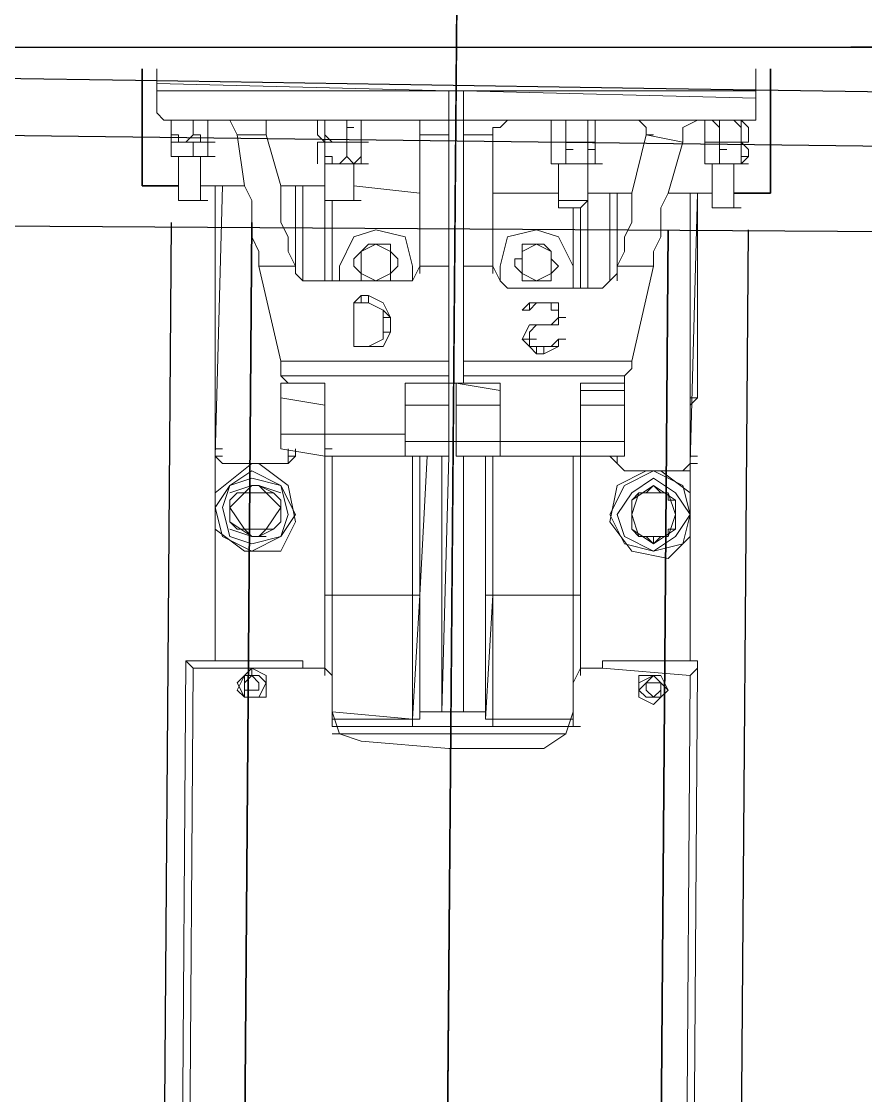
# Model space of a CAD drawing. Header units: millimetres. Extents: x -45 to 90, y -17 to 16.
# Drawn here: x 6.626 to 7.156, y 0.057 to 0.731 of the extents above; entities that cross this region are included whole.
import ezdxf

# ---------------------------------------------------------------- set-up
doc = ezdxf.new("R2010")
doc.units = ezdxf.units.MM
doc.layers.add('PDF_Geometry', color=7, linetype='Continuous')

msp = doc.modelspace()

# ---------------------------------------------------------------- linework, layer by layer
at = {"color": 4}
msp.add_lwpolyline([(6.88247, -1.30647), (6.882, -1.36372), (6.87786, -1.8637), (6.87371, -2.36368), (6.91513, 2.63615)], dxfattribs=at)
at = {"color": 1}
msp.add_lwpolyline([(6.90598, 1.5311), (6.88076, -1.51276)], dxfattribs=at)
at = {"color": 4}
for centre in [(6.89329, 0), (6.8928, -0.05895)]:
    msp.add_circle(centre, 1.75, dxfattribs=at)
at = {"color": 2}
msp.add_arc((-0.82991, -500.05754), 500.80823, 85.2352723, 89.9049106, dxfattribs=at)
at = {"layer": 'PDF_Geometry', "lineweight": 25}
for points in [[(16.09026, 0.43091), (14.54083, 0.48152), (12.95014, 0.52717), (10.61224, 0.58677), (8.27892, 0.63261), (7.68298, 0.64636), (3.98818, 0.6922), (0.29797, 0.71512), (0.19712, 0.71512), (-0.00458, 0.71512), (0.19712, 0.71512), (7.68298, 0.71512), (8.27892, 0.70595), (10.61682, 0.66011), (12.95014, 0.60052), (14.54083, 0.55468), (16.09026, 0.50425), (16.25529, 0.49967), (16.7137, 0.48152), (16.77329, 0.48152)], [(6.61488, 0.71512), (6.37193, 0.71512), (7.52254, 0.71512), (7.14664, 0.71512)], [(-0.48133, 0.68303), (-0.00458, 0.68303), (-0.00458, 0.62802), (2.65879, 0.62802), (7.68298, 0.59613), (8.27892, 0.58677), (10.61224, 0.53634), (12.94555, 0.47675), (13.24352, 0.50425), (14.24286, 0.47675), (14.53624, 0.43091), (14.65084, 0.43091)], [(6.72032, 0.6051), (6.71115, -0.58677)], [(7.0733, -0.59135), (7.08246, 0.60052)]]:
    msp.add_lwpolyline(points, dxfattribs=at)
at = {"layer": 'PDF_Geometry', "lineweight": 9}
msp.add_lwpolyline([(6.812, 0.71512), (6.80742, 0.71512)], close=True, dxfattribs=at)
at = {"layer": 'PDF_Geometry', "lineweight": 25}
for points in [[(6.70198, 0.62802), (6.70198, 0.70137), (6.70198, 0.62802), (6.7249, 0.62802)], [(7.0733, 0.62344), (7.09622, 0.62344), (7.09622, 0.70137), (7.09622, 0.62344)], [(6.77074, 0.6051), (6.76158, -0.58677)], [(7.02287, -0.58677), (7.03204, 0.60052)]]:
    msp.add_lwpolyline(points, close=True, dxfattribs=at)
at = {"layer": 'PDF_Geometry', "lineweight": 18}
for points in [[(6.71573, 0.66928), (6.71115, 0.67387), (6.71115, 0.70137), (6.71115, 0.67387), (6.71573, 0.66928), (6.74782, 0.66928), (6.75699, 0.66928), (6.76158, 0.66011), (6.77991, 0.66011), (6.77991, 0.6647), (6.77991, 0.66928), (6.7845, 0.66928), (6.74782, 0.66928)], [(7.08705, 0.70137), (7.08705, 0.67387), (7.08705, 0.66928), (7.05038, 0.66928), (7.08705, 0.66928), (7.08705, 0.67387)], [(6.89452, 0.68762), (6.90368, 0.68762), (6.90827, 0.68762), (6.90368, 0.68762), (7.08705, 0.68303), (7.08705, 0.68762), (6.90368, 0.68762), (6.90368, 0.66928), (6.89452, 0.66928), (6.89452, 0.68762), (6.71115, 0.6922), (6.71115, 0.68762)], [(6.8991, 0.68762), (6.89452, 0.68762)], [(6.73866, 0.66928), (6.73407, 0.66928)], [(6.73407, 0.66011), (6.73407, 0.66928)], [(6.81659, 0.66011), (6.81659, 0.65553), (6.81659, 0.64636), (6.82117, 0.64636), (6.82117, 0.64178), (6.81659, 0.64178), (6.82117, 0.64178), (6.81659, 0.64178), (6.81659, 0.61886), (6.83492, 0.61886), (6.83034, 0.61886), (6.82117, 0.61886), (6.81659, 0.61886), (6.81659, 0.64178), (6.82117, 0.64178), (6.81659, 0.64178), (6.82117, 0.64178), (6.82117, 0.64636), (6.81659, 0.64636), (6.81659, 0.65553), (6.82117, 0.65553), (6.81659, 0.66011), (6.81659, 0.66928), (6.82117, 0.66928), (6.81659, 0.66928), (6.81659, 0.66011), (6.82117, 0.65553), (6.81659, 0.65553), (6.812, 0.66011), (6.812, 0.66928), (6.81659, 0.66928), (6.81659, 0.66011), (6.81659, 0.65553), (6.82117, 0.65553), (6.81659, 0.65553), (6.812, 0.66011), (6.812, 0.66928), (6.81659, 0.66928)], [(6.83034, 0.6647), (6.83034, 0.66928), (6.82575, 0.66928), (6.83034, 0.66928), (6.83034, 0.6647), (6.83492, 0.6647), (6.83034, 0.6647), (6.83034, 0.66928), (6.83492, 0.66928), (6.83034, 0.66928)], [(6.96328, 0.61427), (6.96786, 0.61427), (6.97703, 0.61427), (6.96786, 0.61427), (6.96328, 0.61427), (6.96328, 0.61886), (6.96328, 0.64178), (6.95869, 0.64178), (6.95869, 0.64636), (6.95869, 0.65094), (6.95869, 0.65553), (6.96328, 0.65553), (6.95869, 0.65553), (6.95869, 0.66011), (6.95869, 0.6647), (6.95869, 0.66928), (6.96328, 0.66928), (6.95869, 0.66928), (6.95869, 0.6647), (6.95869, 0.66011), (6.95869, 0.6647), (6.95869, 0.66928), (6.95869, 0.6647), (6.95869, 0.66011), (6.95869, 0.65553), (6.96328, 0.65553), (6.95869, 0.65553), (6.95869, 0.65094), (6.95869, 0.64636), (6.95869, 0.64178), (6.96328, 0.64178), (6.97245, 0.64178), (6.96328, 0.64178), (6.96786, 0.64178), (6.96786, 0.64636), (6.96786, 0.65094), (6.96786, 0.64636), (6.96786, 0.64178), (6.97245, 0.64178), (6.97703, 0.64178), (6.98161, 0.64178), (6.98161, 0.64636), (6.98161, 0.65094), (6.98161, 0.65553), (6.98161, 0.66011), (6.98161, 0.6647), (6.98161, 0.66928), (6.98161, 0.6647), (6.98161, 0.66011), (6.98161, 0.65553), (6.9862, 0.65553), (6.9862, 0.65094), (6.9862, 0.64636), (6.9862, 0.64178), (6.98161, 0.64178), (6.97703, 0.64178), (6.98161, 0.64178), (6.9862, 0.64178), (6.9862, 0.64636), (6.9862, 0.65094), (6.9862, 0.65553), (6.98161, 0.65553), (6.97703, 0.65553), (6.98161, 0.65553), (6.98161, 0.65094), (6.98161, 0.64636), (6.98161, 0.64178), (6.98161, 0.61886), (6.97703, 0.61427), (6.97703, 0.56385), (6.97703, 0.61427), (6.98161, 0.61886), (6.96328, 0.61886)], [(6.96786, 0.6647), (6.96786, 0.66928), (6.97245, 0.66928), (6.96786, 0.66928), (6.96786, 0.6647), (6.96786, 0.66011), (6.96786, 0.65553), (6.97245, 0.65553), (6.97703, 0.65553), (6.98161, 0.65553), (6.98161, 0.65094), (6.98161, 0.64636), (6.98161, 0.64178), (6.98161, 0.61886), (6.96328, 0.61886), (6.96328, 0.64178), (6.95869, 0.64178), (6.95869, 0.64636), (6.95869, 0.65094), (6.95869, 0.64636), (6.95869, 0.64178), (6.96328, 0.64178), (6.96786, 0.64178), (6.96328, 0.64178), (6.95869, 0.64178), (6.96328, 0.64178), (6.96786, 0.64178), (6.96786, 0.64636), (6.96786, 0.65094), (6.97245, 0.65094), (6.96786, 0.65094), (6.96786, 0.65553), (6.96328, 0.65553), (6.97245, 0.65553), (6.96328, 0.65553), (6.96786, 0.65553), (6.96786, 0.66011), (6.96786, 0.65553), (6.96328, 0.65553), (6.96786, 0.65553), (6.96786, 0.65094), (6.96786, 0.65553), (6.97245, 0.65553), (6.97703, 0.65553), (6.97245, 0.65553), (6.96786, 0.65553), (6.96786, 0.66011)], [(6.98161, 0.65553), (6.9862, 0.65553), (6.9862, 0.66011), (6.9862, 0.6647), (6.9862, 0.66928), (6.9862, 0.6647), (6.9862, 0.66011), (6.9862, 0.65553), (6.98161, 0.65553), (6.97703, 0.65553), (6.98161, 0.65553), (6.98161, 0.66011), (6.98161, 0.6647), (6.98161, 0.66928), (6.97703, 0.66928), (6.98161, 0.66928), (6.98161, 0.6647), (6.98161, 0.66011), (6.98161, 0.65553), (6.97703, 0.65553)], [(7.0137, 0.66928), (7.01829, 0.6647), (7.01829, 0.66011), (7.04121, 0.65553), (7.01829, 0.66011), (7.01829, 0.6647)], [(7.05496, 0.64636), (7.05496, 0.65094), (7.05496, 0.65553), (7.05954, 0.65553), (7.05496, 0.65553), (7.05496, 0.65094), (7.05496, 0.64636), (7.05496, 0.64178), (7.05496, 0.64636), (7.05496, 0.65094), (7.05496, 0.65553), (7.05954, 0.65553), (7.06871, 0.65553), (7.05954, 0.65553), (7.05496, 0.65553), (7.05954, 0.65553), (7.05496, 0.65553), (7.05954, 0.65553), (7.05496, 0.65553), (7.05496, 0.6647), (7.05496, 0.66928), (7.05496, 0.6647), (7.05496, 0.65553), (7.05496, 0.6647), (7.05496, 0.66928), (7.05496, 0.6647), (7.05496, 0.65553), (7.05496, 0.65094), (7.05496, 0.64636), (7.05496, 0.64178), (7.05954, 0.64178), (7.05954, 0.61427), (7.06413, 0.61427), (7.05954, 0.61427), (7.05954, 0.64178), (7.05496, 0.64178)], [(7.06413, 0.65553), (7.06413, 0.6647), (7.05954, 0.66928), (7.06413, 0.6647)], [(7.08246, 0.6647), (7.07788, 0.66928), (7.07788, 0.6647), (7.07788, 0.65553), (7.0733, 0.65553), (7.07788, 0.65553), (7.07788, 0.6647), (7.07788, 0.66928), (7.07788, 0.6647), (7.07788, 0.65553), (7.08246, 0.65553)], [(7.0733, 0.65553), (7.07788, 0.65553), (7.07788, 0.6647), (7.0733, 0.66928), (7.07788, 0.6647), (7.07788, 0.66928), (7.08246, 0.6647), (7.08246, 0.65553), (7.07788, 0.65553), (7.08246, 0.65094), (7.08246, 0.64636), (7.07788, 0.64178), (7.08246, 0.64178), (7.07788, 0.64178), (7.08246, 0.64178), (7.07788, 0.64178), (7.07788, 0.64636), (7.08246, 0.64636), (7.08246, 0.65094), (7.07788, 0.65553), (7.08246, 0.65553), (7.07788, 0.65553)], [(6.82575, 0.65553), (6.83034, 0.65553), (6.83492, 0.65553), (6.82575, 0.65553), (6.83492, 0.65553), (6.83951, 0.65553), (6.83951, 0.64636), (6.83492, 0.64178), (6.83951, 0.64178), (6.83951, 0.64636), (6.83951, 0.65553), (6.83492, 0.65553), (6.83951, 0.65553), (6.83492, 0.65553), (6.83034, 0.65553), (6.83034, 0.66011), (6.83034, 0.6647), (6.83034, 0.66011), (6.83034, 0.65553), (6.82575, 0.65553), (6.82117, 0.65553), (6.82575, 0.65553), (6.83492, 0.65553), (6.83034, 0.65553), (6.83034, 0.66011), (6.83034, 0.6647), (6.83034, 0.66011), (6.83034, 0.65553), (6.82575, 0.65553), (6.82117, 0.65553)], [(6.83951, 0.6647), (6.83951, 0.66011), (6.83951, 0.65553), (6.83492, 0.65553), (6.83951, 0.65553), (6.83951, 0.66011)], [(6.7249, 0.65553), (6.72032, 0.65553)], [(6.77533, 0.5776), (6.77533, 0.58677), (6.77074, 0.59613), (6.77074, 0.6051), (6.77074, 0.61886), (6.76616, 0.62802), (6.76158, 0.66011), (6.76616, 0.66011), (6.76158, 0.66011), (6.76616, 0.62802), (6.73866, 0.62802), (6.76616, 0.62802), (6.77074, 0.61886), (6.77074, 0.6051), (6.77074, 0.59613), (6.77533, 0.58677)], [(6.73866, 0.61886), (6.73866, 0.64636), (6.74324, 0.64636), (6.74324, 0.65553), (6.74782, 0.65553), (6.74324, 0.65553), (6.74324, 0.66011), (6.74324, 0.65553), (6.74782, 0.65553), (6.74324, 0.65553), (6.74324, 0.64636), (6.73866, 0.64636)], [(6.74782, 0.64636), (6.74324, 0.64636), (6.74324, 0.65553), (6.74782, 0.65553), (6.74324, 0.65553), (6.74324, 0.64636)], [(6.74782, 0.65553), (6.74324, 0.65553)], [(6.78908, 0.62802), (6.78908, 0.61886), (6.78908, 0.6051), (6.79366, 0.59613), (6.79366, 0.58677), (6.79825, 0.5776), (6.79825, 0.62802), (6.79825, 0.5776), (6.79366, 0.58677), (6.79366, 0.59613), (6.78908, 0.6051), (6.78908, 0.61886), (6.78908, 0.62802), (6.77991, 0.66011), (6.78908, 0.62802), (6.81659, 0.62802), (6.81659, 0.56843), (6.81659, 0.62802)], [(6.81659, 0.64178), (6.82117, 0.64178), (6.81659, 0.64178), (6.81659, 0.64636), (6.81659, 0.65553), (6.812, 0.65553), (6.812, 0.64636), (6.812, 0.64178), (6.812, 0.64636), (6.812, 0.65553), (6.81659, 0.65553), (6.81659, 0.64636)], [(6.82117, 0.65553), (6.81659, 0.65553)], [(6.82117, 0.65553), (6.81659, 0.65553)], [(6.82575, 0.65553), (6.83492, 0.65553), (6.83951, 0.65553), (6.83492, 0.65553), (6.83951, 0.65553), (6.84409, 0.65553), (6.83951, 0.65553), (6.83492, 0.65553), (6.83034, 0.65553), (6.83034, 0.64636), (6.82575, 0.64178), (6.82117, 0.64178), (6.82575, 0.64178), (6.83034, 0.64636), (6.83034, 0.65553)], [(6.83951, 0.65553), (6.83951, 0.64636), (6.83951, 0.64178), (6.83492, 0.64178), (6.83951, 0.64636)], [(6.84409, 0.65553), (6.83951, 0.65553)], [(6.89452, 0.66011), (6.87618, 0.66011), (6.87618, 0.62344), (6.87618, 0.5776), (6.89452, 0.5776), (6.89452, 0.62344)], [(6.96786, 0.65553), (6.96328, 0.65553), (6.97245, 0.65553), (6.96328, 0.65553), (6.95869, 0.65553), (6.96328, 0.65553), (6.95869, 0.65553), (6.96328, 0.65553), (6.95869, 0.65553), (6.95869, 0.66011), (6.95869, 0.65553), (6.96328, 0.65553)], [(6.97703, 0.64178), (6.97245, 0.64178), (6.96786, 0.64178), (6.96786, 0.64636), (6.96786, 0.65094), (6.96786, 0.65553), (6.97245, 0.65553), (6.97703, 0.65553), (6.98161, 0.65553), (6.98161, 0.65094), (6.98161, 0.64636), (6.98161, 0.64178)], [(7.02287, 0.66011), (7.01829, 0.66011), (7.00912, 0.62344), (6.98161, 0.62344), (6.98161, 0.56385), (6.98161, 0.62344), (7.00912, 0.62344), (7.00912, 0.61427), (7.00912, 0.6051), (7.00453, 0.59613), (7.00453, 0.58677), (6.99995, 0.5776), (6.99995, 0.62344), (6.99995, 0.5776), (7.00453, 0.58677), (7.00453, 0.59613), (7.00912, 0.6051), (7.00912, 0.61427), (7.00912, 0.62344), (7.01829, 0.66011)], [(7.06871, 0.65553), (7.05954, 0.65553), (7.06413, 0.65553), (7.05954, 0.65553), (7.06413, 0.65553), (7.06413, 0.65094), (7.06871, 0.65094), (7.06413, 0.65094), (7.06413, 0.65553), (7.05954, 0.65553)], [(6.7249, 0.64636), (6.72032, 0.64636)], [(6.72949, 0.61886), (6.7249, 0.61886), (6.7249, 0.64636), (6.72032, 0.64636), (6.7249, 0.64636), (6.72032, 0.64636), (6.7249, 0.64636), (6.7249, 0.61886)], [(6.83492, 0.64178), (6.83951, 0.64178), (6.84409, 0.64178), (6.83951, 0.64178), (6.83492, 0.64178), (6.83492, 0.61886), (6.83951, 0.61886), (6.83492, 0.61886)], [(6.99078, 0.64178), (6.9862, 0.64178)], [(6.99078, 0.64178), (6.9862, 0.64178)], [(7.05954, 0.64178), (7.05496, 0.64178)], [(6.74782, 0.45841), (6.74782, 0.463), (6.74782, 0.4905), (6.74782, 0.49508), (6.74782, 0.62802), (6.74782, 0.49508), (6.74782, 0.4905), (6.74782, 0.463)], [(6.75241, 0.62802), (6.74782, 0.45841)], [(6.75241, 0.45841), (6.74782, 0.45841), (6.74782, 0.43549), (6.74782, 0.45841), (6.75241, 0.45383), (6.75699, 0.45383), (6.75241, 0.45383), (6.74782, 0.45841), (6.75241, 0.45383), (6.75699, 0.45383), (6.78908, 0.45383), (6.75699, 0.45383), (6.78908, 0.45383), (6.75699, 0.45383), (6.75241, 0.45383), (6.74782, 0.45841), (6.75241, 0.62802), (6.74782, 0.45841)], [(6.80283, 0.62802), (6.80283, 0.56843)], [(6.83492, 0.62802), (6.87618, 0.62344), (6.87618, 0.57301), (6.87618, 0.62344)], [(6.99537, 0.56843), (6.99537, 0.62344)], [(7.04579, 0.45383), (7.05038, 0.62344), (7.05038, 0.49508), (7.04579, 0.49508), (7.05038, 0.49508), (7.05038, 0.62344), (7.04579, 0.45383), (7.04121, 0.44924), (7.04579, 0.44924), (7.04579, 0.45383), (7.04579, 0.62344)], [(6.81659, 0.61886), (6.83492, 0.61886), (6.83034, 0.61886), (6.82117, 0.61886), (6.82117, 0.56843), (6.82117, 0.61886), (6.82117, 0.56843), (6.82117, 0.61886)], [(6.9266, 0.5776), (6.9266, 0.56843), (6.9266, 0.5776), (6.93119, 0.59613), (6.94952, 0.60052), (6.96328, 0.59613), (6.97245, 0.5776), (6.97245, 0.56385), (6.97245, 0.61427), (6.97245, 0.56385), (6.97245, 0.5776), (6.96328, 0.59613), (6.94952, 0.60052), (6.93119, 0.59613)], [(6.82575, 0.5776), (6.82575, 0.56843), (6.82575, 0.5776), (6.83492, 0.59613), (6.84867, 0.60052), (6.86701, 0.59613), (6.87159, 0.5776), (6.87159, 0.56843), (6.87159, 0.5776), (6.86701, 0.59613), (6.84867, 0.60052), (6.83492, 0.59613)], [(6.83951, 0.57301), (6.83492, 0.5776), (6.83492, 0.58218), (6.83951, 0.58677), (6.83492, 0.58218), (6.83492, 0.5776), (6.83951, 0.57301), (6.83951, 0.56843), (6.84867, 0.56843), (6.83951, 0.56843)], [(6.84867, 0.59135), (6.83951, 0.58677), (6.83951, 0.57301), (6.84867, 0.56843), (6.85784, 0.57301), (6.85784, 0.58677)], [(6.86243, 0.5776), (6.85784, 0.57301), (6.85784, 0.56843), (6.84867, 0.56843), (6.85784, 0.57301), (6.85784, 0.58677), (6.84867, 0.59135), (6.83951, 0.58677), (6.83951, 0.57301), (6.84867, 0.56843), (6.85784, 0.56843), (6.85784, 0.57301)], [(6.94036, 0.56843), (6.94952, 0.56843), (6.94036, 0.57301), (6.94036, 0.58677), (6.94952, 0.59135), (6.95869, 0.58677), (6.95869, 0.57301), (6.96328, 0.5776), (6.95869, 0.57301), (6.95869, 0.58677), (6.94952, 0.59135), (6.94036, 0.58677), (6.94036, 0.57301), (6.94952, 0.56843), (6.94036, 0.56843), (6.94036, 0.57301), (6.93577, 0.5776), (6.93577, 0.58218), (6.94036, 0.58218), (6.94036, 0.58677), (6.94036, 0.58218), (6.93577, 0.58218), (6.93577, 0.5776), (6.94036, 0.57301)], [(6.95411, 0.59135), (6.95869, 0.58677), (6.95869, 0.58218), (6.96328, 0.5776), (6.95869, 0.58218), (6.95869, 0.58677), (6.95411, 0.59135), (6.94952, 0.59135), (6.94036, 0.59135), (6.94036, 0.58677), (6.94036, 0.59135), (6.94952, 0.59135)], [(6.95411, 0.56843), (6.95869, 0.56843), (6.95869, 0.57301), (6.94952, 0.56843)], [(6.95411, 0.56843), (6.95869, 0.56843), (6.95869, 0.57301), (6.94952, 0.56843)], [(6.85784, 0.54551), (6.85326, 0.55468), (6.84409, 0.55926), (6.84409, 0.55468), (6.85326, 0.55009), (6.85784, 0.54551), (6.85326, 0.54551), (6.85326, 0.53634), (6.85326, 0.54551), (6.85326, 0.55009), (6.84409, 0.55468), (6.83951, 0.55468), (6.83492, 0.55468), (6.83951, 0.55468), (6.83492, 0.55468), (6.83492, 0.52717), (6.83951, 0.52717), (6.83492, 0.52717), (6.83951, 0.52717), (6.84409, 0.52717), (6.85326, 0.52717), (6.85784, 0.53634), (6.85326, 0.53634), (6.85784, 0.53634), (6.85326, 0.53634), (6.85784, 0.53634)], [(6.85784, 0.54551), (6.85326, 0.55468), (6.84409, 0.55926), (6.83951, 0.55926), (6.83492, 0.55468), (6.83492, 0.52717), (6.83492, 0.55468), (6.83951, 0.55926), (6.83951, 0.55468), (6.84409, 0.55468), (6.83951, 0.55468), (6.83951, 0.55926), (6.84409, 0.55926), (6.84409, 0.55468), (6.85326, 0.55009), (6.85784, 0.54551), (6.85326, 0.54551), (6.85326, 0.53634), (6.85326, 0.53176), (6.84409, 0.52717), (6.84867, 0.52717), (6.84409, 0.52717), (6.85326, 0.53176), (6.85326, 0.53634), (6.85326, 0.53176), (6.84409, 0.52717), (6.83951, 0.52717), (6.84409, 0.52717), (6.85326, 0.52717), (6.85784, 0.53634)], [(6.83492, 0.55468), (6.83951, 0.55468), (6.84409, 0.55468), (6.85326, 0.55009), (6.85326, 0.54551), (6.85326, 0.53634), (6.85326, 0.53176), (6.84409, 0.52717), (6.83951, 0.52717), (6.84409, 0.52717), (6.83951, 0.52717), (6.83492, 0.52717)], [(6.83492, 0.55468), (6.83951, 0.55468)], [(6.94036, 0.55009), (6.94494, 0.55009), (6.94952, 0.55468), (6.95869, 0.55468), (6.95869, 0.55009), (6.96328, 0.55009), (6.96328, 0.54551), (6.95869, 0.54093), (6.94952, 0.54093), (6.95869, 0.54093), (6.96328, 0.54093), (6.96328, 0.54551), (6.96786, 0.54551), (6.96328, 0.54551), (6.96328, 0.55468), (6.95869, 0.55468), (6.94952, 0.55468), (6.94494, 0.55468)], [(6.95869, 0.55468), (6.94952, 0.55468), (6.95411, 0.55468), (6.94952, 0.55468), (6.94494, 0.55468), (6.94494, 0.55009), (6.94494, 0.55468), (6.94952, 0.55468), (6.94494, 0.55468), (6.94036, 0.55009), (6.94494, 0.55009), (6.94952, 0.55468), (6.95869, 0.55468), (6.95869, 0.55009), (6.96328, 0.55009), (6.96328, 0.54551), (6.95869, 0.54093), (6.94952, 0.54093), (6.95411, 0.54093), (6.94952, 0.54093), (6.94494, 0.53634), (6.94494, 0.53176), (6.94952, 0.53176), (6.94494, 0.53176), (6.94494, 0.53634), (6.94952, 0.54093), (6.95869, 0.54093), (6.94952, 0.54093), (6.94494, 0.53634), (6.94494, 0.53176), (6.94494, 0.52717), (6.94952, 0.52717), (6.95411, 0.52717), (6.95869, 0.52717), (6.96328, 0.53176), (6.96328, 0.52717), (6.95411, 0.52259), (6.95411, 0.52717), (6.94952, 0.52717), (6.94952, 0.52259), (6.95411, 0.52259), (6.96328, 0.52717), (6.96328, 0.53176), (6.95869, 0.52717), (6.95411, 0.52717), (6.94952, 0.52717), (6.94494, 0.52717), (6.94494, 0.53176), (6.94494, 0.53634), (6.94952, 0.54093), (6.95869, 0.54093), (6.96328, 0.54093), (6.96328, 0.54551), (6.96328, 0.55009), (6.96328, 0.55468)], [(6.96328, 0.54551), (6.96328, 0.55009), (6.96328, 0.55468), (6.95869, 0.55468), (6.94952, 0.55468), (6.95869, 0.55468), (6.96328, 0.55468), (6.96328, 0.54551), (6.96786, 0.54551), (6.96328, 0.54551), (6.96328, 0.54093), (6.95869, 0.54093), (6.96328, 0.54093), (6.95869, 0.54093), (6.96328, 0.54093)], [(6.94494, 0.53176), (6.94036, 0.53176), (6.94494, 0.54093), (6.94952, 0.54093), (6.94494, 0.54093), (6.94036, 0.53176), (6.94494, 0.53176), (6.94494, 0.52717), (6.94952, 0.52717), (6.94494, 0.52717)], [(6.83951, 0.52717), (6.84409, 0.52717), (6.83951, 0.52717), (6.83492, 0.52717)], [(6.96328, 0.53176), (6.96328, 0.52717), (6.95411, 0.52717), (6.94952, 0.52717), (6.95411, 0.52717), (6.95869, 0.52717), (6.95411, 0.52717), (6.95411, 0.52259), (6.94952, 0.52259), (6.94494, 0.52717), (6.94036, 0.53176), (6.94494, 0.53176), (6.94036, 0.53176), (6.94494, 0.52717), (6.94952, 0.52259), (6.94952, 0.52717), (6.95411, 0.52717), (6.96328, 0.52717), (6.96328, 0.53176), (6.96786, 0.53176)], [(6.94036, 0.53176), (6.94494, 0.53176)], [(6.78908, 0.50884), (6.78908, 0.51342), (6.78908, 0.51801), (6.89452, 0.51801), (6.89452, 0.50884), (6.89452, 0.51801), (6.78908, 0.51801), (6.78908, 0.51342)], [(7.00912, 0.51801), (7.00912, 0.51342), (7.00453, 0.50884), (7.00912, 0.51342), (7.00912, 0.51801), (6.90368, 0.51801), (6.90368, 0.50884), (6.90368, 0.51801)], [(6.8991, 0.50425), (6.89452, 0.50425), (6.89452, 0.50884), (6.78908, 0.50884), (6.79366, 0.50425), (6.78908, 0.50884), (6.89452, 0.50884), (6.89452, 0.50425), (6.8991, 0.50425), (6.90368, 0.50425), (6.8991, 0.50425), (6.9266, 0.50425), (6.9266, 0.49967), (6.9266, 0.50425)], [(6.90368, 0.50425), (6.90368, 0.50884), (7.00453, 0.50884), (7.00453, 0.50425), (6.97703, 0.50425), (6.97703, 0.49967), (6.97703, 0.50425), (7.00453, 0.50425), (7.00453, 0.50884), (6.90368, 0.50884)], [(6.81659, 0.4905), (6.81659, 0.50425), (6.78908, 0.50425), (6.81659, 0.50425), (6.78908, 0.50425), (6.79366, 0.50425), (6.78908, 0.50425), (6.81659, 0.50425)], [(6.86701, 0.50425), (6.89452, 0.50425), (6.86701, 0.50425), (6.86701, 0.4905), (6.86701, 0.50425), (6.89452, 0.50425)], [(6.9266, 0.4905), (6.9266, 0.49967), (6.8991, 0.50425), (6.9266, 0.49967)], [(6.97703, 0.4905), (6.97703, 0.49967), (7.00453, 0.49967), (6.97703, 0.49967)], [(6.81659, 0.4905), (6.81659, 0.48152), (6.81659, 0.47216), (6.78908, 0.47216), (6.78908, 0.49508)], [(7.05038, 0.49508), (7.04579, 0.4905), (7.04579, 0.45841), (7.04579, 0.45383), (7.04579, 0.45841), (7.05038, 0.45841), (7.04579, 0.45841), (7.04579, 0.4905)], [(6.9266, 0.4905), (6.8991, 0.4905), (6.8991, 0.46758), (6.9266, 0.46758), (6.9266, 0.47675)], [(6.9266, 0.4905), (6.8991, 0.4905), (6.8991, 0.46758), (6.9266, 0.46758), (6.9266, 0.47675)], [(6.97703, 0.47675), (6.97703, 0.4905), (7.00453, 0.4905), (6.97703, 0.4905), (6.97703, 0.47675), (6.97703, 0.46758), (7.00453, 0.46758), (6.97703, 0.46758)], [(6.86701, 0.47216), (6.81659, 0.47216), (6.81659, 0.48152), (6.81659, 0.47216)], [(6.78908, 0.463), (6.78908, 0.46758), (6.78908, 0.47216)], [(6.78908, 0.463), (6.78908, 0.46758), (6.78908, 0.47216)], [(6.81659, 0.463), (6.81659, 0.47216), (6.81659, 0.46758), (6.81659, 0.463), (6.81659, 0.45841)], [(6.97703, 0.46758), (6.9266, 0.46758), (6.9266, 0.47675), (6.9266, 0.46758), (6.97703, 0.46758), (6.97703, 0.47675)], [(6.89452, 0.46758), (6.89452, 0.463), (6.89452, 0.45841)], [(6.89452, 0.46758), (6.89452, 0.463), (6.89452, 0.45841)], [(6.8991, 0.45841), (6.8991, 0.463), (6.8991, 0.46758)], [(6.8991, 0.45841), (6.8991, 0.463), (6.8991, 0.46758)], [(6.97245, 0.45841), (6.97245, 0.37131), (6.92202, 0.37131), (6.91744, 0.37131), (6.91744, 0.29338), (6.92202, 0.37131), (6.92202, 0.29338), (6.92202, 0.2888), (6.97245, 0.2888), (6.97245, 0.29338), (6.92202, 0.29338), (6.91744, 0.29338), (6.91744, 0.37131), (6.91744, 0.45841), (6.91744, 0.37131), (6.91744, 0.45841), (6.91744, 0.37131), (6.92202, 0.37131), (6.97245, 0.37131), (6.97703, 0.37131), (6.97703, 0.45841), (6.97703, 0.37131), (6.97703, 0.32089), (6.97703, 0.37131), (6.97703, 0.45841), (6.9266, 0.45841), (6.8991, 0.45841), (6.9266, 0.45841), (6.93119, 0.45841), (6.9266, 0.45841), (6.93119, 0.45841), (6.9266, 0.45841), (6.97703, 0.45841), (6.97703, 0.463), (6.97703, 0.46758), (6.97703, 0.45841), (6.97703, 0.37131), (6.97245, 0.37131)], [(6.9266, 0.45841), (6.9266, 0.46758), (6.9266, 0.463)], [(6.9266, 0.45841), (6.9266, 0.46758), (6.9266, 0.463)], [(6.98161, 0.45841), (6.97703, 0.45841), (7.00453, 0.45841), (6.99995, 0.45841), (7.00453, 0.45841), (6.99995, 0.45841), (7.00453, 0.45841), (6.97703, 0.45841), (6.97703, 0.463), (6.97703, 0.46758), (6.97703, 0.45841)], [(7.00453, 0.46758), (7.00453, 0.463), (7.00453, 0.45841)], [(7.00453, 0.46758), (7.00453, 0.463), (7.00453, 0.45841)], [(6.79366, 0.45841), (6.79366, 0.463), (6.79366, 0.45841), (6.79366, 0.45383), (6.78908, 0.45383), (6.79366, 0.45383), (6.79825, 0.45841)], [(6.81659, 0.45841), (6.81659, 0.37131), (6.81659, 0.32089), (6.81659, 0.37131), (6.82117, 0.37131), (6.87159, 0.37131), (6.87159, 0.29338), (6.87618, 0.37131), (6.87159, 0.29338), (6.87159, 0.37131), (6.87159, 0.45841), (6.86701, 0.45841), (6.81659, 0.45841), (6.78908, 0.463), (6.81659, 0.45841), (6.81659, 0.463)], [(6.79366, 0.45841), (6.79825, 0.45841), (6.79366, 0.45383), (6.78908, 0.45383), (6.79366, 0.45383)], [(6.79825, 0.463), (6.79825, 0.45841)], [(6.79825, 0.463), (6.79825, 0.45841)], [(6.85784, 0.45841), (6.83951, 0.45841)], [(6.88993, 0.29797), (6.89452, 0.45841), (6.86701, 0.45841), (6.87159, 0.45841), (6.86701, 0.45841), (6.89452, 0.45841), (6.88993, 0.29797), (6.90368, 0.29797), (6.90368, 0.45841), (6.90368, 0.29797)], [(6.87618, 0.45841), (6.87618, 0.37131), (6.87618, 0.29338), (6.87159, 0.29338), (6.87618, 0.29338), (6.87159, 0.29338), (6.87618, 0.29338), (6.87618, 0.37131)], [(6.88993, 0.29797), (6.88993, 0.45841), (6.88993, 0.29797), (6.89452, 0.29797), (6.88993, 0.29797), (6.87618, 0.29797)], [(6.90368, 0.45841), (6.90368, 0.29797)], [(6.95869, 0.45841), (6.94036, 0.45841)], [(6.99995, 0.45383), (6.99537, 0.45841)], [(7.00453, 0.44924), (6.99995, 0.45383), (6.99995, 0.45841), (6.99995, 0.45383)], [(7.00453, 0.44924), (6.99995, 0.45383), (6.99995, 0.45841), (6.99995, 0.45383)], [(6.77533, 0.45383), (6.79366, 0.44008), (6.79825, 0.41715), (6.78908, 0.39882), (6.76616, 0.39882), (6.74782, 0.41257), (6.74782, 0.33006), (6.74782, 0.41257), (6.74782, 0.42632), (6.74782, 0.43549), (6.77074, 0.45383), (6.74782, 0.43549), (6.74782, 0.42632), (6.74782, 0.41257), (6.76616, 0.39882), (6.78908, 0.39882), (6.79825, 0.41715), (6.79366, 0.44008)], [(7.02745, 0.44924), (7.04579, 0.43549), (7.04579, 0.42174), (7.04579, 0.43549), (7.04579, 0.45383), (7.05038, 0.45383), (7.04579, 0.45383), (7.04579, 0.43549)], [(7.04579, 0.45383), (7.04579, 0.44924), (7.04121, 0.44924)], [(6.79825, 0.42174), (6.78908, 0.44008), (6.77074, 0.44924), (6.75699, 0.44008), (6.74782, 0.42632), (6.75241, 0.40799), (6.77074, 0.39882), (6.78908, 0.40799)], [(6.79825, 0.42174), (6.78908, 0.44008), (6.77074, 0.44924), (6.75699, 0.44008), (6.74782, 0.42632), (6.75241, 0.40799), (6.77074, 0.39882), (6.78908, 0.40799)], [(7.04579, 0.40799), (7.03204, 0.39423), (7.00912, 0.39882), (6.99537, 0.41715), (6.99995, 0.44008), (7.01829, 0.44924), (6.99995, 0.44008), (6.99537, 0.41715), (7.00912, 0.39882), (7.03204, 0.39423)], [(7.04579, 0.42174), (7.03662, 0.43549), (7.02287, 0.44466), (7.00912, 0.43549), (6.99995, 0.42174), (7.00453, 0.40799), (7.02287, 0.39882), (7.03662, 0.40799), (7.04579, 0.42174), (7.04121, 0.44008), (7.02287, 0.44924), (7.00453, 0.44008), (6.99537, 0.42174), (7.00453, 0.4034), (7.02287, 0.39882), (7.04121, 0.4034)], [(7.04579, 0.42174), (7.03662, 0.43549), (7.02287, 0.44466), (7.00912, 0.43549), (6.99995, 0.42174), (7.00453, 0.40799), (7.02287, 0.39882), (7.03662, 0.40799), (7.04579, 0.42174), (7.04121, 0.44008), (7.02287, 0.44924), (7.00453, 0.44008), (6.99537, 0.42174), (7.00453, 0.4034), (7.02287, 0.39882), (7.04121, 0.4034)], [(6.79366, 0.42174), (6.78908, 0.44008), (6.77074, 0.44466), (6.75699, 0.44008), (6.75241, 0.42632), (6.75699, 0.40799), (6.77074, 0.4034), (6.78908, 0.40799)], [(6.79366, 0.42174), (6.78908, 0.44008), (6.77074, 0.44466), (6.75699, 0.44008), (6.75241, 0.42632), (6.75699, 0.40799), (6.77074, 0.4034), (6.78908, 0.40799)], [(6.75699, 0.43549), (6.77074, 0.44008)], [(6.75699, 0.43549), (6.77074, 0.44008)], [(6.76616, 0.43549), (6.77074, 0.44008), (6.77533, 0.44008), (6.77991, 0.43549)], [(6.76616, 0.43549), (6.77074, 0.44008), (6.77533, 0.44008), (6.77991, 0.43549)], [(6.77533, 0.44008), (6.7845, 0.43549), (6.77533, 0.44008), (6.78908, 0.43549)], [(7.02287, 0.4034), (7.03662, 0.41257), (7.03662, 0.43091), (7.02287, 0.44008), (7.00912, 0.43091), (7.00912, 0.41257), (7.02287, 0.4034), (7.02287, 0.40799), (7.02287, 0.4034), (7.00912, 0.41257), (7.00912, 0.43091), (7.02287, 0.44008), (7.03662, 0.43091), (7.03662, 0.41257)], [(7.02287, 0.44008), (7.03662, 0.43091), (7.03662, 0.41257), (7.02287, 0.4034), (7.00912, 0.41257), (7.00912, 0.43091)], [(7.02287, 0.44008), (7.03662, 0.43091), (7.03662, 0.41257), (7.02287, 0.4034), (7.00912, 0.41257), (7.00912, 0.43091)], [(7.0137, 0.43549), (7.01829, 0.43549), (7.02287, 0.44008), (7.02745, 0.43549), (7.03204, 0.43549)], [(7.0137, 0.43549), (7.01829, 0.43549), (7.02287, 0.44008), (7.02745, 0.43549), (7.03204, 0.43549)], [(6.75699, 0.43091), (6.75699, 0.42632), (6.76616, 0.43549), (6.76158, 0.43549)], [(6.75699, 0.43091), (6.75699, 0.42632), (6.76616, 0.43549), (6.76158, 0.43549)], [(6.78908, 0.43091), (6.78908, 0.41715), (6.78908, 0.43091), (6.7845, 0.43549), (6.77991, 0.43549), (6.78908, 0.42632)], [(6.78908, 0.43091), (6.7845, 0.43549), (6.77991, 0.43549), (6.78908, 0.42632)], [(7.00912, 0.43091), (7.00912, 0.42174), (7.0137, 0.43549)], [(7.00912, 0.43091), (7.00912, 0.42174), (7.0137, 0.43549)], [(7.03662, 0.43091), (7.03204, 0.43091), (7.03204, 0.43549), (7.03662, 0.42174)], [(7.03662, 0.43091), (7.03204, 0.43091), (7.03204, 0.43549), (7.03662, 0.42174)], [(6.75699, 0.41715), (6.75699, 0.43091), (6.75699, 0.41715), (6.77074, 0.40799), (6.75699, 0.41257), (6.77074, 0.40799), (6.75699, 0.41715), (6.75699, 0.43091), (6.75699, 0.41715), (6.75699, 0.42632), (6.76616, 0.41257), (6.76158, 0.41257), (6.75699, 0.41715), (6.75699, 0.42632), (6.76616, 0.41257), (6.76158, 0.41257)], [(6.77991, 0.41257), (6.7845, 0.41257), (6.78908, 0.41715), (6.78908, 0.42632)], [(6.77991, 0.41257), (6.7845, 0.41257), (6.78908, 0.41715), (6.78908, 0.42632)], [(6.78908, 0.43091), (6.78908, 0.41715)], [(7.00912, 0.41257), (7.00912, 0.42174), (7.0137, 0.40799)], [(7.00912, 0.41257), (7.00912, 0.42174), (7.0137, 0.40799)], [(7.03204, 0.40799), (7.03204, 0.41257), (7.03662, 0.41257), (7.03662, 0.42174)], [(7.03204, 0.40799), (7.03204, 0.41257), (7.03662, 0.41257), (7.03662, 0.42174)], [(7.04579, 0.33006), (7.04579, 0.40799), (7.04579, 0.42174), (7.04579, 0.40799)], [(6.77074, 0.40799), (6.77533, 0.40799), (6.77991, 0.41257), (6.76616, 0.41257)], [(6.77074, 0.40799), (6.77533, 0.40799), (6.77991, 0.41257), (6.76616, 0.41257)], [(6.77991, 0.40799), (6.77533, 0.40799), (6.7845, 0.41257), (6.77533, 0.40799)], [(6.7845, 0.41257), (6.77533, 0.40799)], [(7.02287, 0.4034), (7.02745, 0.40799), (7.03204, 0.40799), (7.0137, 0.40799), (7.01829, 0.40799)], [(7.02287, 0.4034), (7.02745, 0.40799), (7.03204, 0.40799), (7.0137, 0.40799), (7.01829, 0.40799)], [(6.97245, 0.29338), (6.92202, 0.29338), (6.92202, 0.37131), (6.91744, 0.29338), (6.92202, 0.29338)], [(6.77991, 0.3163), (6.77991, 0.32089), (6.77074, 0.32547), (6.76616, 0.32089), (6.76158, 0.3163), (6.76616, 0.30714), (6.77074, 0.30714), (6.77991, 0.30714)], [(6.77074, 0.32547), (6.77074, 0.32089), (6.77074, 0.32547), (6.77991, 0.32089), (6.77991, 0.31172), (6.77991, 0.30714), (6.77074, 0.30714), (6.76616, 0.30714), (6.76158, 0.31172), (6.76616, 0.32089), (6.77074, 0.32547), (6.77074, 0.32089), (6.77074, 0.32547), (6.76616, 0.32089), (6.76158, 0.31172), (6.76616, 0.30714), (6.77074, 0.30714), (6.77991, 0.30714), (6.77991, 0.31172), (6.77991, 0.32089), (6.77074, 0.32547), (6.77074, 0.32089)], [(6.77991, 0.3163), (6.77991, 0.32089), (6.77074, 0.32547), (6.76616, 0.32089), (6.76158, 0.3163), (6.76616, 0.30714), (6.77074, 0.30714), (6.77991, 0.30714)], [(7.05038, 0.33006), (7.05038, 0.32547), (7.04579, 0.32089), (7.05038, 0.32547), (7.05038, 0.33006), (6.99078, 0.33006), (6.99078, 0.32547), (6.99078, 0.33006)], [(6.77991, 0.3163), (6.77533, 0.32089), (6.77074, 0.32089), (6.76616, 0.32089), (6.76158, 0.3163), (6.76616, 0.30714), (6.77074, 0.30714), (6.77533, 0.30714)], [(6.77991, 0.3163), (6.77533, 0.32089), (6.77074, 0.32089), (6.76616, 0.32089), (6.76158, 0.3163), (6.76616, 0.30714), (6.77074, 0.30714), (6.77533, 0.30714)], [(6.77991, 0.3163), (6.77533, 0.32089), (6.77074, 0.32089), (6.76616, 0.32089), (6.76616, 0.3163), (6.76616, 0.30714), (6.77074, 0.30714), (6.77533, 0.30714)], [(6.76616, 0.31172), (6.76616, 0.3163), (6.77074, 0.32089), (6.77533, 0.3163), (6.77533, 0.31172), (6.77074, 0.31172)], [(6.77991, 0.3163), (6.77533, 0.32089), (6.77074, 0.32089), (6.76616, 0.32089), (6.76616, 0.3163), (6.76616, 0.30714), (6.77074, 0.30714), (6.77533, 0.30714)], [(6.76616, 0.31172), (6.76616, 0.3163), (6.77074, 0.32089), (6.77533, 0.3163), (6.77533, 0.31172), (6.77074, 0.31172)], [(7.02745, 0.31172), (7.02745, 0.3163), (7.02287, 0.32089), (7.01829, 0.3163), (7.0137, 0.31172), (7.01829, 0.30714), (7.02287, 0.30714), (7.02745, 0.30714)], [(7.02745, 0.31172), (7.02745, 0.3163), (7.02287, 0.32089), (7.0137, 0.3163), (7.0137, 0.31172), (7.0137, 0.30714), (7.02287, 0.30255), (7.02745, 0.30714)], [(7.03204, 0.31172), (7.02745, 0.32089), (7.02287, 0.32089), (7.0137, 0.32089), (7.0137, 0.31172), (7.0137, 0.30714), (7.02287, 0.30255), (7.02745, 0.30714)], [(7.02287, 0.32089), (7.0137, 0.3163), (7.0137, 0.31172), (7.0137, 0.30714), (7.02287, 0.30255), (7.02745, 0.30714), (7.03204, 0.31172), (7.02745, 0.3163)], [(7.02745, 0.31172), (7.02745, 0.3163), (7.02287, 0.32089), (7.01829, 0.3163), (7.0137, 0.31172), (7.01829, 0.30714), (7.02287, 0.30714), (7.02745, 0.30714)], [(7.02745, 0.31172), (7.02745, 0.3163), (7.02287, 0.32089), (7.0137, 0.3163), (7.0137, 0.31172), (7.0137, 0.30714), (7.02287, 0.30255), (7.02745, 0.30714)], [(7.03204, 0.31172), (7.02745, 0.32089), (7.02287, 0.32089), (7.0137, 0.32089), (7.0137, 0.31172), (7.0137, 0.30714), (7.02287, 0.30255), (7.02745, 0.30714)], [(7.02287, 0.32089), (7.0137, 0.3163), (7.0137, 0.31172), (7.0137, 0.30714), (7.02287, 0.30255), (7.02745, 0.30714), (7.03204, 0.31172), (7.02745, 0.3163)], [(7.01829, 0.31172), (7.01829, 0.3163), (7.02287, 0.3163), (7.02745, 0.3163), (7.02745, 0.31172), (7.02287, 0.30714)], [(7.01829, 0.31172), (7.01829, 0.3163), (7.02287, 0.3163), (7.02745, 0.3163), (7.02745, 0.31172), (7.02287, 0.30714)], [(6.82117, 0.29338), (6.87159, 0.29338), (6.82117, 0.29797), (6.82117, 0.29338), (6.82117, 0.2888), (6.87159, 0.2888), (6.87159, 0.29338), (6.87159, 0.2888), (6.82117, 0.2888)], [(6.91744, 0.29797), (6.87618, 0.29797), (6.91744, 0.29797), (6.90368, 0.29797), (6.90827, 0.29797), (6.90368, 0.29797)], [(6.82575, 0.2888), (6.82117, 0.2888)], [(6.96786, 0.28422), (6.82117, 0.28422), (6.96786, 0.28422), (6.82575, 0.28422)], [(6.92202, 0.2888), (6.87159, 0.2888)], [(6.97703, 0.2888), (6.97245, 0.2888)], [(6.95411, 0.27505), (6.89452, 0.27505)]]:
    msp.add_lwpolyline(points, close=True, dxfattribs=at)
for points in [[(6.89452, 0.62344), (6.89452, 0.66011), (6.89452, 0.66928), (6.89452, 0.68762), (6.71115, 0.6922), (6.71115, 0.68762), (6.89452, 0.68762), (6.90368, 0.68762), (7.08705, 0.68303), (7.08705, 0.68762), (6.90368, 0.68762), (6.90368, 0.66928), (6.90368, 0.66011), (6.90368, 0.66928), (6.93119, 0.66928), (6.9266, 0.6647), (6.92202, 0.6647), (6.92202, 0.66011), (6.90368, 0.66011), (6.90368, 0.62344), (6.90368, 0.5776), (6.92202, 0.5776), (6.9266, 0.56843), (6.93119, 0.56385), (6.99078, 0.56385), (6.99537, 0.56843), (6.99995, 0.57301), (6.99537, 0.56843), (6.99078, 0.56385), (6.93119, 0.56385), (6.9266, 0.56843), (6.92202, 0.5776), (6.92202, 0.62344), (6.92202, 0.66011), (6.92202, 0.62344), (6.92202, 0.57301), (6.92202, 0.62344), (6.96328, 0.62344), (6.92202, 0.62344), (6.92202, 0.5776), (6.90368, 0.5776), (6.90368, 0.51801), (6.90368, 0.5776), (6.90368, 0.62344), (6.90368, 0.66011), (6.92202, 0.66011), (6.92202, 0.6647), (6.9266, 0.6647), (6.93119, 0.66928), (7.0137, 0.66928), (7.05038, 0.66928), (7.04121, 0.6647), (7.04121, 0.66011), (7.04121, 0.65553), (7.03204, 0.62344), (7.02745, 0.61427), (7.02745, 0.6051), (7.02745, 0.59613), (7.02287, 0.58677), (7.02287, 0.5776), (7.00912, 0.51801), (7.02287, 0.5776), (6.99995, 0.5776), (6.99995, 0.57301), (6.99995, 0.62344), (6.99995, 0.56843), (6.99995, 0.62344), (6.99995, 0.57301), (6.99995, 0.5776), (7.02287, 0.5776), (7.02287, 0.58677), (7.02745, 0.59613), (7.02745, 0.6051), (7.02745, 0.61427), (7.03204, 0.62344), (7.05954, 0.62344), (7.03204, 0.62344), (7.04121, 0.65553), (7.04121, 0.66011), (7.04121, 0.6647), (7.05038, 0.66928), (7.0137, 0.66928), (6.9266, 0.66928), (7.0137, 0.66928), (6.93119, 0.66928), (6.90368, 0.66928), (6.89452, 0.66928), (6.89452, 0.66011), (6.87618, 0.66011), (6.87618, 0.6647), (6.87618, 0.66928), (6.87159, 0.66928), (6.7845, 0.66928), (6.812, 0.66928), (6.7845, 0.66928), (6.87159, 0.66928), (6.83951, 0.66928), (6.83951, 0.6647), (6.83951, 0.66928), (6.83951, 0.6647), (6.83951, 0.66011), (6.83951, 0.65553), (6.83492, 0.65553), (6.83034, 0.65553), (6.83492, 0.65553), (6.83034, 0.65553), (6.83034, 0.64636), (6.83492, 0.64178), (6.82575, 0.64178), (6.83492, 0.64178), (6.83034, 0.64636), (6.83034, 0.65553)], [(6.72032, 0.66928), (6.72032, 0.66011), (6.7249, 0.66011), (6.7249, 0.65553), (6.72032, 0.65553), (6.7249, 0.65553), (6.72949, 0.65553), (6.73866, 0.65553), (6.72949, 0.65553), (6.73407, 0.65553), (6.73407, 0.64636), (6.72949, 0.64636), (6.7249, 0.64636), (6.72032, 0.64636), (6.72032, 0.65553), (6.72032, 0.66011), (6.72032, 0.66928), (6.72032, 0.66011), (6.72032, 0.65553), (6.7249, 0.65553), (6.72032, 0.65553), (6.72032, 0.64636), (6.7249, 0.64636), (6.72949, 0.64636), (6.73407, 0.64636), (6.73407, 0.65553), (6.72949, 0.65553), (6.73866, 0.65553), (6.73866, 0.66011), (6.73407, 0.66011), (6.73866, 0.66011), (6.73866, 0.65553), (6.74324, 0.65553), (6.74782, 0.65553), (6.74324, 0.65553), (6.73866, 0.65553), (6.72949, 0.65553), (6.7249, 0.65553), (6.72032, 0.65553), (6.72032, 0.66011), (6.72032, 0.66928), (6.72032, 0.66011), (6.72032, 0.65553), (6.7249, 0.65553), (6.72949, 0.65553), (6.73407, 0.66011), (6.73407, 0.66928), (6.73866, 0.66928), (6.73407, 0.66928), (6.73407, 0.66011), (6.72949, 0.65553), (6.7249, 0.65553), (6.7249, 0.66011), (6.72032, 0.66011), (6.72032, 0.66928), (6.7249, 0.66928), (6.72032, 0.66928), (6.7249, 0.66928)], [(6.74782, 0.66928), (6.74324, 0.66928), (6.74324, 0.66011), (6.74324, 0.65553), (6.73866, 0.65553), (6.73407, 0.65553), (6.73866, 0.65553), (6.73407, 0.65553), (6.73407, 0.64636), (6.73866, 0.64636), (6.72949, 0.64636), (6.73866, 0.64636), (6.73407, 0.64636)], [(6.74324, 0.66928), (6.74782, 0.66928)], [(6.74324, 0.66928), (6.74782, 0.66928)], [(6.74324, 0.66011), (6.74324, 0.66928)], [(6.75241, 0.66928), (6.74324, 0.66928)], [(6.74324, 0.66928), (6.74782, 0.66928)], [(6.74324, 0.66011), (6.74324, 0.66928)], [(6.74324, 0.66011), (6.74324, 0.66928)], [(6.75241, 0.66928), (6.74324, 0.66928)], [(6.7845, 0.66928), (6.74782, 0.66928)], [(6.76158, 0.66011), (6.75699, 0.66928), (6.74782, 0.66928)], [(6.7845, 0.66928), (6.77991, 0.66928), (6.77991, 0.6647)], [(6.83951, 0.6647), (6.83951, 0.66928)], [(6.87159, 0.66928), (6.83951, 0.66928)], [(6.89452, 0.66928), (6.87159, 0.66928)], [(6.87618, 0.6647), (6.87618, 0.66928), (6.87159, 0.66928)], [(6.89452, 0.66928), (6.87159, 0.66928)], [(6.96786, 0.6647), (6.96786, 0.66928)], [(6.96786, 0.6647), (6.96786, 0.66928)], [(7.07788, 0.64636), (7.07788, 0.65094), (7.07788, 0.65553), (7.0733, 0.65553), (7.06871, 0.65553), (7.06413, 0.65553), (7.06413, 0.65094), (7.06413, 0.64636), (7.06413, 0.64178), (7.05954, 0.64178), (7.06871, 0.64178), (7.05954, 0.64178), (7.06413, 0.64178), (7.06413, 0.64636), (7.06413, 0.65094), (7.06413, 0.64636), (7.06413, 0.64178), (7.06871, 0.64178), (7.0733, 0.64178), (7.07788, 0.64178), (7.07788, 0.64636), (7.07788, 0.65094), (7.07788, 0.65553), (7.0733, 0.65553), (7.06871, 0.65553), (7.06413, 0.65553), (7.06413, 0.6647), (7.06413, 0.66928), (7.06871, 0.66928), (7.06413, 0.66928), (7.06413, 0.6647), (7.06413, 0.65553), (7.06871, 0.65553), (7.0733, 0.65553), (7.07788, 0.65553), (7.07788, 0.65094), (7.07788, 0.64636), (7.07788, 0.64178), (7.0733, 0.64178), (7.0733, 0.61427), (7.07788, 0.61427), (7.0733, 0.61427), (7.0733, 0.64178), (7.06871, 0.64178), (7.06413, 0.64178), (7.06413, 0.64636), (7.06413, 0.65094), (7.06413, 0.65553), (7.06871, 0.65553), (7.0733, 0.65553), (7.07788, 0.65553), (7.07788, 0.65094), (7.07788, 0.64636), (7.07788, 0.64178), (7.0733, 0.64178), (7.07788, 0.64178), (7.08246, 0.64636)], [(6.76158, 0.66011), (6.77991, 0.66011), (6.77991, 0.6647)], [(6.83951, 0.66011), (6.83951, 0.6647)], [(6.87618, 0.6647), (6.87618, 0.66011)], [(6.96786, 0.6647), (6.96786, 0.66011)], [(6.96786, 0.6647), (6.96786, 0.66011)], [(6.72032, 0.64636), (6.72032, 0.65553), (6.72032, 0.64636)], [(6.72032, 0.64636), (6.72032, 0.65553), (6.72032, 0.64636)], [(6.73407, 0.65553), (6.73866, 0.65553)], [(6.73407, 0.65553), (6.73866, 0.65553)], [(6.73866, 0.65553), (6.73407, 0.65553)], [(6.73407, 0.65553), (6.73407, 0.64636)], [(6.74324, 0.65553), (6.73866, 0.65553)], [(6.74324, 0.66011), (6.74324, 0.65553)], [(6.83492, 0.65553), (6.83951, 0.65553)], [(6.83951, 0.65553), (6.83951, 0.66011)], [(6.87618, 0.62344), (6.87618, 0.66011)], [(6.95869, 0.65094), (6.95869, 0.65553), (6.96328, 0.65553)], [(6.95869, 0.65094), (6.95869, 0.65553), (6.96328, 0.65553)], [(6.96328, 0.65553), (6.96786, 0.65553)], [(6.96328, 0.65553), (6.96786, 0.65553)], [(6.98161, 0.65094), (6.9862, 0.65094)], [(7.05496, 0.64178), (7.05954, 0.64178)], [(7.05496, 0.64178), (7.05954, 0.64178)], [(6.79825, 0.62802), (6.79825, 0.57301)], [(6.79825, 0.57301), (6.79825, 0.62802)], [(6.79825, 0.62802), (6.79825, 0.57301)], [(6.79825, 0.57301), (6.79825, 0.62802)], [(6.87618, 0.62344), (6.87618, 0.5776)], [(6.89452, 0.5776), (6.89452, 0.62344)], [(6.7249, 0.61886), (6.73866, 0.61886), (6.7249, 0.61886)], [(6.7249, 0.61886), (6.73866, 0.61886), (6.7249, 0.61886)], [(6.73866, 0.61886), (6.74324, 0.61886)], [(6.73866, 0.61886), (6.74324, 0.61886)], [(7.0733, 0.61427), (7.05954, 0.61427), (7.0733, 0.61427)], [(7.0733, 0.61427), (7.05954, 0.61427), (7.0733, 0.61427)], [(6.84867, 0.59135), (6.84409, 0.59135), (6.83951, 0.58677)], [(6.84867, 0.59135), (6.84409, 0.59135), (6.83951, 0.58677)], [(6.85784, 0.59135), (6.84867, 0.59135)], [(6.85784, 0.59135), (6.84867, 0.59135)], [(6.85784, 0.58677), (6.85784, 0.59135)], [(6.85784, 0.58677), (6.85784, 0.59135)], [(6.86243, 0.5776), (6.86243, 0.58218), (6.85784, 0.58677)], [(6.86243, 0.5776), (6.86243, 0.58218), (6.85784, 0.58677)], [(6.79825, 0.57301), (6.79825, 0.5776), (6.77533, 0.5776)], [(6.77533, 0.5776), (6.78908, 0.51801)], [(6.79825, 0.57301), (6.79825, 0.5776), (6.77533, 0.5776)], [(6.77533, 0.5776), (6.78908, 0.51801)], [(6.79825, 0.57301), (6.80283, 0.56843), (6.80742, 0.56843)], [(6.79825, 0.57301), (6.80283, 0.56843), (6.80742, 0.56843)], [(6.86701, 0.56843), (6.87159, 0.56843), (6.87618, 0.5776)], [(6.86701, 0.56843), (6.87159, 0.56843), (6.87618, 0.5776)], [(6.89452, 0.5776), (6.87618, 0.5776)], [(6.89452, 0.51801), (6.89452, 0.5776)], [(6.89452, 0.51801), (6.89452, 0.5776)], [(6.86701, 0.56843), (6.80742, 0.56843)], [(6.86701, 0.56843), (6.80742, 0.56843)], [(6.83492, 0.52717), (6.83492, 0.55468)], [(6.83492, 0.55468), (6.83492, 0.52717)], [(6.95869, 0.55468), (6.96328, 0.55468)], [(6.95869, 0.55468), (6.96328, 0.55468)], [(6.96328, 0.55009), (6.96328, 0.54551), (6.96328, 0.55009)], [(6.96328, 0.55009), (6.96328, 0.54551), (6.96328, 0.55009)], [(6.83492, 0.52717), (6.83951, 0.52717)], [(6.83492, 0.52717), (6.83951, 0.52717)], [(6.78908, 0.49508), (6.78908, 0.50425), (6.78908, 0.49508)], [(6.78908, 0.49508), (6.78908, 0.50425), (6.78908, 0.49508)], [(6.89452, 0.50425), (6.89452, 0.4905), (6.89452, 0.50425)], [(6.89452, 0.50425), (6.89452, 0.4905), (6.89452, 0.50425)], [(6.8991, 0.4905), (6.8991, 0.50425), (6.8991, 0.4905)], [(6.8991, 0.4905), (6.8991, 0.50425), (6.8991, 0.4905)], [(7.00453, 0.50425), (7.00453, 0.49967), (7.00453, 0.50425)], [(7.00453, 0.50425), (7.00453, 0.49967), (7.00453, 0.50425)], [(7.00453, 0.49967), (7.00453, 0.4905), (7.00453, 0.49967)], [(7.00453, 0.49967), (7.00453, 0.4905), (7.00453, 0.49967)], [(6.78908, 0.47216), (6.81659, 0.47216), (6.81659, 0.48152), (6.81659, 0.4905), (6.78908, 0.49508), (6.78908, 0.47216), (6.79366, 0.47216)], [(6.78908, 0.47216), (6.78908, 0.49508), (6.78908, 0.47216)], [(6.89452, 0.46758), (6.86701, 0.46758), (6.86701, 0.48152), (6.86701, 0.46758), (6.86701, 0.463), (6.86701, 0.45841), (6.86701, 0.463), (6.86701, 0.46758), (6.86701, 0.48152), (6.86701, 0.46758), (6.89452, 0.46758), (6.89452, 0.4905), (6.86701, 0.4905), (6.86701, 0.48152), (6.86701, 0.4905), (6.89452, 0.4905), (6.89452, 0.46758), (6.8991, 0.46758), (6.8991, 0.4905), (6.8991, 0.46758), (6.90368, 0.46758), (6.8991, 0.46758)], [(6.89452, 0.4905), (6.89452, 0.46758), (6.89452, 0.4905)], [(7.00453, 0.4905), (7.00453, 0.46758), (7.00453, 0.4905)], [(7.00453, 0.4905), (7.00453, 0.46758), (7.00453, 0.4905)], [(6.81659, 0.47216), (6.81659, 0.46758), (6.81659, 0.463), (6.81659, 0.45841), (6.81659, 0.463)], [(6.81659, 0.47216), (6.81659, 0.463)], [(6.86701, 0.45841), (6.86701, 0.463), (6.86701, 0.46758), (6.86701, 0.463), (6.86701, 0.45841), (6.81659, 0.45841), (6.82117, 0.45841), (6.82117, 0.37131), (6.81659, 0.37131), (6.81659, 0.463)], [(6.74782, 0.463), (6.75241, 0.463)], [(6.74782, 0.463), (6.75241, 0.463)], [(6.81659, 0.45841), (6.81659, 0.463)], [(6.81659, 0.45841), (6.81659, 0.463)], [(6.81659, 0.37131), (6.81659, 0.463)], [(6.81659, 0.463), (6.82117, 0.463)], [(6.81659, 0.463), (6.82117, 0.463)], [(6.81659, 0.37131), (6.81659, 0.45841)], [(6.81659, 0.45841), (6.82117, 0.45841)], [(6.82117, 0.37131), (6.82117, 0.45841)], [(6.86701, 0.45841), (6.87159, 0.45841)], [(6.87159, 0.37131), (6.87618, 0.37131), (6.88076, 0.45841)], [(6.87159, 0.37131), (6.87618, 0.37131), (6.88076, 0.45841)], [(6.87159, 0.37131), (6.87159, 0.45841)], [(6.92202, 0.37131), (6.92202, 0.45841)], [(6.92202, 0.37131), (6.92202, 0.45841)], [(7.04121, 0.44924), (7.00453, 0.44924), (7.04121, 0.44924)], [(7.04121, 0.44924), (7.00453, 0.44924), (7.04121, 0.44924)], [(6.72949, -0.32547), (6.73407, 0.32547), (6.80283, 0.32547), (6.81659, 0.32547), (6.82117, 0.32089), (6.82117, 0.29797), (6.82575, 0.28422), (6.83951, 0.27963), (6.89452, 0.27505), (6.8991, 0.27505), (6.89452, 0.27505), (6.83951, 0.27963), (6.82575, 0.28422), (6.82117, 0.29797), (6.87159, 0.29338), (6.82117, 0.29338), (6.82117, 0.29797), (6.82117, 0.37131), (6.82117, 0.32089), (6.82117, 0.37131), (6.82117, 0.29797), (6.82117, 0.32089), (6.81659, 0.32547), (6.80283, 0.32547), (6.80283, 0.33006), (6.73407, 0.33006), (6.72949, 0.33006), (6.73407, 0.32547), (6.72949, 0.33006), (6.73407, 0.33006), (6.80283, 0.33006), (6.80283, 0.32547), (6.73407, 0.32547), (6.72949, -0.32547)], [(6.81659, 0.37131), (6.82117, 0.37131)], [(6.87159, 0.37131), (6.82117, 0.37131), (6.81659, 0.37131)], [(6.91744, 0.37131), (6.92202, 0.37131)], [(6.91744, 0.37131), (6.92202, 0.37131)], [(6.97245, 0.29338), (6.97245, 0.37131), (6.97245, 0.32089)], [(6.97245, 0.29338), (6.97245, 0.37131), (6.97245, 0.32089)], [(6.7249, -0.33006), (6.72949, 0.33006), (6.7249, -0.33006)], [(7.04121, -0.33006), (7.04579, 0.32089), (6.99078, 0.32547), (6.97703, 0.32547), (6.97245, 0.3163), (6.97245, 0.29797), (6.96786, 0.28422), (6.95411, 0.27505), (6.96786, 0.28422), (6.97245, 0.29797), (6.97245, 0.3163), (6.97703, 0.32547), (6.99078, 0.32547), (7.04579, 0.32089), (7.04121, -0.33006)], [(7.04579, -0.33006), (7.05038, 0.32547), (7.04579, -0.33006)], [(6.92202, 0.29338), (6.97245, 0.29338)], [(6.92202, 0.29338), (6.92202, 0.2888), (6.97245, 0.2888), (6.97245, 0.29338)]]:
    msp.add_lwpolyline(points, dxfattribs=at)

doc.saveas('drawing.dxf')
